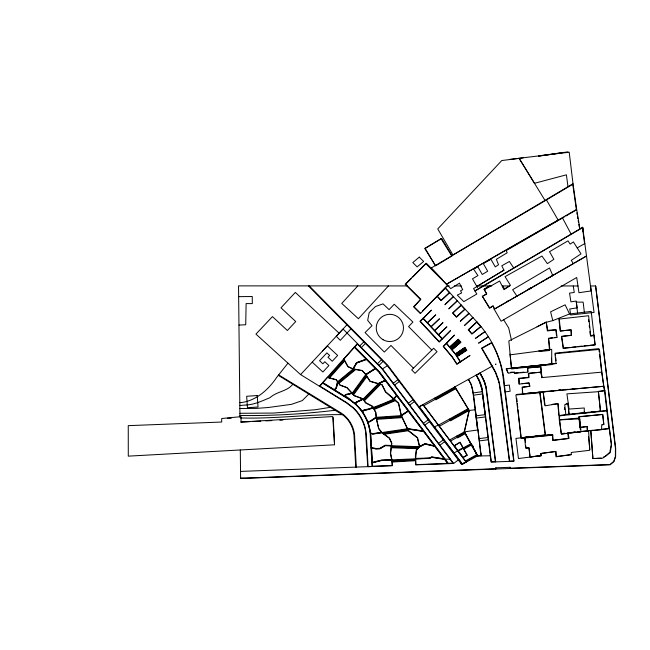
<?xml version="1.0" encoding="UTF-8"?>
<svg xmlns="http://www.w3.org/2000/svg" width="650" height="650" viewBox="0 0 650 650"><rect width="100%" height="100%" fill="white"/><g stroke="black" fill="none" stroke-linecap="round" stroke-linejoin="round"><path stroke-width="0.97" d="M559.309 419.916L579.922 418.827L581.011 431.852L561.478 434.021L559.309 419.916L558.22 403.634L545.196 405.803L543.026 391.698L603.801 386.271L604.882 390.609L611.398 444.876L610.309 452.473L602.786 458.12L592.914 458.551L590.777 430.771L609.229 428.594M559.504 419.908L559.609 415.838M503.677 382.59C502.515 368.631 498.704 355.233 491.644 342.956L482.024 348.303L492.318 366.072M492.432 366.267L495.633 372.239L498.217 379.039M499.127 382.744L495.406 372.434L481.552 348.173L491.782 342.485M609.952 451.254L611.423 444.405L609.351 428.561L601.754 429.358M490.311 455.772L477.531 455.975L464.198 431.892L469.048 410.516L454.74 386.937M477.791 455.967L464.441 431.86L469.292 410.491L454.984 386.799M584.269 412.238L584.431 411.596L584.269 412.921L584.269 407.981L569.075 409.061L566.906 393.868L598.374 391.698L604.882 390.609M495.479 468.975L495.812 467.821L510.136 467.301L510.851 468.414M559.358 415.878L568.994 414.773L567.978 403.13M344.858 396.516L345.499 394.786L352.219 393.177L365.674 374.701L375.594 368.387M308.88 393.989L302.307 400.579L291.533 404.341L267.954 407.542L256.271 408.387L239.858 408.501M355.404 403.877L356.371 402.244L363.382 398.913L378.202 383.76L385.418 380.339M355.599 403.991L356.533 402.423L363.293 399.206L365.438 402.805L372.515 406.51L373.011 407.452L369.298 408.899L364.187 409.784L361.969 411.125M292.809 384.183C287.592 391.398 276.518 391.471 270.034 397.654C262.706 400.668 255.255 404.267 247.26 404.934M352.682 393.705L366.072 375.318M353.145 394.233L366.47 375.936M353.608 394.761L366.868 376.553M287.95 363.147L276.721 377.341C268.336 389.927 255.442 401.391 239.801 402.724M458.315 459.956L453.668 463.458L382.493 368.867L343.046 329.006L339.121 333.198L295.319 292.411L280.987 307.816L295.734 321.531L287.381 330.501L272.456 316.607L255.946 334.108L300.592 374.603L319.418 386.206L357.435 343.541M328.128 377.463L343.972 359.678M328.868 377.658L344.321 360.311M329.607 377.853L344.679 360.953M334.368 390.016L336.269 387.871L337.724 381.696L353.015 369.086L356.639 362.83L366.543 359.239M388.448 285.919L358.41 318.727L341.746 303.412L357.825 285.911M300.592 374.603L339.121 333.198M322.433 351.13L327.348 345.865L337.642 355.452L332.256 361.254L327.966 357.256L329.648 355.452L326.869 352.877L319.564 360.726L322.847 363.805L324.789 361.733L328.9 365.544L322.871 372.003L312.227 362.107M346.938 324.821L336.269 336.269L340.283 340.324L350.943 328.868M447.525 285.342L420.396 313.56L413.879 307.052L420.396 299.455L405.202 284.261L425.815 263.64L450.783 288.6L459.461 283.173L462.719 289.681L460.549 290.769L461.63 292.939L457.291 295.108L463.799 301.624L476.824 294.027L473.574 288.6L503.953 270.148L501.784 265.809L509.381 261.471L513.727 267.979L582.692 227.281L591.134 290.924L578.955 292.719L576.712 277.493L501.109 321.222L494.187 309.221L493.106 305.963L489.848 308.132L482.251 296.197L486.59 294.027L484.421 289.681L499.614 281.003L503.953 289.681L510.469 285.342L505.042 276.664L541.938 256.043L547.365 263.64L553.881 259.301L549.534 251.704L567.986 240.849L570.156 244.107L573.414 241.93L581.011 253.874L571.244 260.382L573.414 263.64L550.144 277.022M363.74 399.523L378.95 383.979M364.106 400.132L379.689 384.199M364.471 400.733L380.437 384.41M406.461 283.408L411.442 278.363M412.856 276.924L426.359 263.242L442.414 279.654M422.484 311.025L447.224 285.935L449.247 285.935M423.345 318.338L431.421 310.148L419.908 321.336L439.221 342.095L450.483 330.639L442.309 338.723M460.419 361.701L469.991 355.485L456.844 364.301L452.335 357.273L443.202 346.393L454.472 335.051L446.599 343.354M609.741 452.229L606.084 455.861L603.606 457.031M359.759 345.898L363.821 341.884M361.368 347.514L365.422 343.501M377.423 363.74L381.477 359.726M379.023 365.365L383.086 361.351M413.441 368.168L433.664 348.238L437.044 351.683L415.041 373.303L411.686 369.874L413.441 368.168L390.983 345.459L384.321 352.048L365.056 332.581L372.011 325.691L367.681 320.369L369.159 312.723L375.416 306.54L383.037 303.867L389.106 309.644L394.225 304.257L412.921 322.034L408.582 326.601L431.795 350.066M453.343 296.53L444.901 304.712L453.497 296.692M457.234 300.714L448.784 308.896L457.389 300.885M449.711 292.63L441.106 300.633L437.044 296.262M427.351 322.644L435.76 314.811L427.505 322.806M431.048 326.617L439.465 318.784L431.202 326.779M461.207 304.988L452.595 312.991L456.487 317.176L464.872 309.392M434.598 330.428L443.007 322.603L434.753 330.598M464.709 309.221L456.503 316.851L452.92 312.999L461.191 305.313L464.774 309.164M438.49 334.62L446.907 326.787L438.644 334.783M468.918 313.276L460.298 321.271L469.073 313.446M472.81 317.468L464.344 325.626L472.964 317.631M445.307 287.893L476.864 321.823L468.236 329.802L471.876 334.067L480.968 326.601M449.662 346.994L458.25 339.243L460.882 342.16L452.051 349.83M460.696 342.314L459.932 342.948L454.48 342.948L455.163 342.331L460.671 342.331M338.13 382.249L353.901 369.241M338.528 382.809L354.794 369.403M338.926 383.362L355.68 369.558M393.283 383.207L397.93 379.706M394.656 385.027L399.303 381.526M408.379 403.268L413.026 399.766M409.752 405.088L414.399 401.594M423.475 423.329L428.122 419.827M424.848 425.157L429.496 421.655M454.098 453.017L457.608 450.783L465.977 461.971L462.329 463.946L419.339 406.827L422.971 404.812L438.222 425.019C439.189 425.327 435.004 425.994 434.549 427.042L434.826 427.407M438.571 443.389L443.219 439.896M439.944 445.218L444.592 441.716M449.613 440.221L438.222 425.019M484.802 331.598L475.345 338.463L484.941 331.776M455.431 353.892L464.945 347.457L466.854 350.285L457.275 356.501M488.288 336.692L478.554 343.176L488.41 336.879M408.395 410.881L401.18 415.626L376.326 417.308L369.663 421.679L367.656 421.663M382.493 368.867L387.416 365.731L461.744 464.514L477.531 455.975L464.441 431.86L449.686 439.944M477.547 287.698L472.485 278.834L477.913 275.576L473.574 269.067L477.913 266.898L482.251 274.487L487.679 271.237L483.34 263.64L490.937 259.301L495.276 266.898L498.534 264.721L496.356 259.301L507.211 252.785L506.131 250.616L564.224 217.051M565.882 216.036L567.548 215.028M529.197 289.348L530.879 288.324M362.074 411.336C372.678 407.867 383.508 403.78 393.843 399.019L396.768 395.436M362.213 411.515L364.349 410.223L369.419 409.338L373.222 407.859L375.659 412.539L376.09 417.211L369.598 421.444L367.786 421.436L362.399 411.401M454.074 445.778L460.021 442.171L467.277 455.244L462.987 457.624M425.173 248.446L441.675 238.501L452.018 255.751M476.824 286.431L503.953 270.148M509.381 159.453L569.213 152.23L573.008 183.722L431.243 267.979L446.436 284.261L558.22 220.228L546.284 199.607M546.455 199.907L572.747 184.275L576.347 209.56M483.348 295.937L486.777 293.889M504.4 288.941L509.438 285.951L502.629 285.951L504.4 288.941L502.629 285.951M475.044 291.062L582.717 227.516M474.874 290.769L513.727 267.979M484.063 289.307L489.799 285.943L484.063 289.307L486.322 293.126M507.073 301.519L508.828 300.503M528.702 288.99L531.342 287.471M446.436 284.261L576.672 209.373L573.008 183.722M567.84 214.849L576.412 209.918M516.977 296.197L512.639 289.681L549.534 267.979L552.793 275.576L494.187 309.221L586.438 256.043L574.551 262.892M529.173 289.096L531.798 287.584M542.279 281.548L544.026 280.548M545.773 279.541L548.397 278.029M577.208 247.902L584.805 243.563M419.006 406.77L492.326 366.096M455.089 387.522L435.004 398.669L434.614 398.109M423.865 405.632L455.447 388.107M455.804 388.692L435.801 399.799L435.402 399.23M438.36 425.206L467.984 408.761M468.341 409.346L449.751 419.664L449.361 419.104M439.359 426.221L468.699 409.931M464.531 432.486L456.974 436.686L456.641 436.085M450.515 441.049L464.864 433.087M457.925 450.897L470.974 443.657L473.427 446.607M463.564 448.549L471.104 444.364M463.897 449.15L471.437 444.966M465.481 460.939L476.799 454.651M465.896 461.492L477.132 455.26M309.229 285.902L387.847 365.357L462.272 464.262L466.31 462.044L423.036 404.527M463.206 463.466L465.871 462.02M537.014 326.787L546.211 322.034L547.674 330.298L555.872 329.704L556.489 335.392M534.471 183.268L519.147 158.373L501.784 160.542L437.759 228.914L452.952 254.954L545.196 200.696L519.147 158.373L523.372 157.763M559.309 318.988L560.389 330.923L571.244 329.842L571.244 335.262L561.478 336.351L563.648 348.286L595.116 345.036L591.199 311.391L569.538 313.958L552.793 320.613L546.284 322.246L508.82 340.974L511.55 368.908L551.712 364.569L551.712 349.375L510.469 354.803M477.742 429.959L464.441 431.86M460.753 463.19L461.273 462.938M373.644 408.184L394.396 399.539M373.969 408.793L394.94 400.051M374.286 409.402L395.484 400.562M594.035 335.262L590.777 336.351L588.608 315.729L558.903 319.093L560.227 331.077L570.863 329.891L571.48 335.368L562.673 336.334M567.986 403.634L564.728 404.723L565.817 414.489L606.824 410.516M434.874 446.079L425.067 443.877L419.469 446.721L416.268 450.133L415.366 455.796L415.699 464.872L453.668 463.458M534.487 183.292L566.41 174.826L567.986 186.704M559.309 415.577L565.817 414.489M330.655 407.274L315.161 409.752L273.618 413.059L239.915 413.294M538.688 155.919L567.986 151.856M382.688 433.111L407.672 429.439M383.476 433.688L407.981 430.081M384.264 434.265L408.298 430.731L417.341 437.84L419.469 446.721L385.198 445.469L379.982 448.565L376.106 448.736L370.988 447.891M473.289 392.925L482.211 391.674M481.219 455.772L473.606 395.184L482.527 393.941L485.144 414.668L476.198 415.789M477.977 429.959L480.959 455.788M538.688 156.195L562.526 152.669M532.09 436.898L545.196 435.11L539.768 392.787L515.897 394.956L521.324 438.368L552.793 435.11L552.793 440.538L569.075 438.368L567.986 432.941L588.608 430.771L589.688 450.304L571.244 452.473L571.244 454.642L556.051 456.812L556.051 451.384L540.857 453.562L540.857 455.731L530.002 456.812L528.921 448.134L525.663 448.134L524.574 437.279L552.793 435.11M545.163 434.826L521.259 437.889L530.319 437.093M476.483 418.056L485.428 416.926M479.066 438.62L488.012 437.499M479.351 440.887L488.296 439.766M561.478 434.021L568.035 433.201M571.025 432.819L575.014 432.323M577.996 431.949L580.986 431.567M541.921 453.269L555.596 451.547L556.108 455.528M540.946 453.391L541.239 455.658L518.456 458.526L515.946 438.376L552.354 434.566L552.947 440.131L568.401 438.514L567.808 432.924M556.238 456.519L571.188 454.651M541.239 455.658L530.075 457.048L529.076 447.639L526.11 447.964L525.899 446.046M590.338 335.546L593.986 335.14L595.034 344.654L590.029 345.207M549.64 338.065L552.663 337.732M554.678 337.504L556.692 337.285M538.736 350.886L551.119 349.521M570.001 347.417L562.989 348.197L561.689 336.44M572.008 347.197L576.014 346.759M578.012 346.539L582.018 346.092M584.025 345.873L588.031 345.426M542.027 350.512L549.916 349.651L548.633 338.171M335.489 410.223C303.786 414.026 271.863 415.976 239.939 415.472M552.354 434.566L520.951 437.848L517.977 409.614M564.931 433.225L561.096 433.631L559.634 419.77L579.288 418.039L580.304 429.609M580.474 431.6L578.029 431.852L587.917 430.82M506.594 368.688L556.351 363.529M568.994 414.773L606.864 410.857M522.088 383.638L526.988 383.142M527.686 383.077L529.076 382.931L529.417 386.376L522.161 387.108L522.819 393.843L516.384 394.485M552.118 404.341L557.765 403.772L558.886 414.976M566.093 403.739L568.011 403.544L569.108 414.367M572.138 414.058L575.169 413.757M579.199 413.351L582.229 413.051M585.26 412.75L588.291 412.449M591.313 412.141L595.351 411.743M597.374 411.539L600.405 411.239L598.414 391.332L604.354 390.715L599.601 354.673M518.172 372.734L514.304 373.116L514.191 371.93M520.106 372.539L523.973 372.158M585.065 412.758L588.9 412.384M590.817 412.189L594.653 411.808M597.529 411.523L600.405 411.239M510.543 372.287L512.363 372.109M541.938 377.593L601.632 372.166L603.801 386.271L522.405 393.868L522.405 387.359L530.002 386.271L528.921 383.012L519.147 384.101L519.147 378.674L528.921 377.593L528.921 373.246L540.857 372.166L541.938 377.593L540.857 366.738L527.832 367.827L527.832 372.166L514.808 373.246L513.727 372.166L508.3 373.246L506.131 368.908L556.051 363.48L554.962 353.714L599.462 349.375L601.632 372.166M247.252 404.934L239.826 405.454M601.892 424.523L603.777 424.385L602.729 414.383L579.15 416.853L580.109 427.351L586.82 426.644L587.251 430.885L592.597 430.324L590.817 430.503L592.914 458.551L601.128 458.209M376.391 417.991L401.497 416.293M376.447 418.673L401.806 416.959M376.586 419.348L402.123 417.625M392.121 460.671L415.496 459.347M392.218 461.354L415.521 460.029M392.251 462.036L415.545 460.712M334.539 444.787L128.286 456.146L128.253 425.652L221.699 422.029L221.691 418.511L241.053 416.65L241.061 422.004L332.743 416.552L334.539 444.787L333.214 417.609M470.974 443.657L477.669 455.747L480.781 455.536M477.669 455.747L480.959 455.561L480.334 450.58M240.654 422.126L249.714 421.679M252.728 421.533L260.78 421.143M265.809 420.899L271.846 420.599M279.89 420.209L282.912 420.062M238.956 325.065L245.724 324.756L246.114 303.574L252.322 303.615L252.249 296.522L238.656 296.652M240.541 471.404L392.389 465.741L392.21 461.134L390.626 453.318L391.836 443.219L389.626 438.206L381.908 432.534L378.812 428.488L376.464 418.852L375.879 412.466L372.686 406.339L365.609 402.634L363.382 398.913L354.291 395.541L346.97 387.522L340.137 385.044L336.245 379.632L327.389 377.26M495.544 468.747L240.614 478.254L244.4 478.343M510.713 468.195L610.017 464.555L613.762 461.386L615.396 456.576L615.444 448.224L595.587 285.967M227.305 418.275L231.238 418.21M240.451 417.95C274.568 418.998 308.425 414.204 342.485 414.659M454.317 285.935L461.419 285.935M476.621 285.943L491.782 285.943M561.161 285.959L578.061 285.967M468.333 379.389L471.51 385.109L473.606 395.184M450.149 420.225L450.548 420.794L469.048 410.516L475.207 409.744L477.652 430.007L472.656 390.008L470.543 382.761M450.45 459.176L444.738 459.176L431.787 457.137L429.431 458.226L381.485 460.306L372.174 462.605M391.463 446.379L418.844 447.379M391.381 447.062L418.226 448.045M391.3 447.744L417.609 448.703M423.767 431.308L407.371 428.789L372.824 433.875L370.411 433.136M370.427 433.379L372.808 434.111L381.842 432.778L389.439 438.352L391.601 443.259L391.341 445.461L385.141 445.234L379.917 448.337L376.123 448.5L371.548 447.696L370.662 433.452M495.869 364.089L495.438 364.553L495.909 364.138M278.663 374.887L340.397 412.555A29.867 29.867 0 0 1 354.713 437.913L356.314 467.09M278.306 375.334L343.346 415.334A29.299 29.299 0 0 1 354.136 437.921L355.745 467.106M319.418 386.206L346.588 402.967L353.039 407.908A41.283 41.283 0 0 1 365.584 431.413L367.729 466.659M322.546 382.688L348.993 399.084C361.611 406.811 369.956 420.94 370.63 435.719L372.401 466.489M355.68 403.853L362.131 411.036M405.754 284.123L407.152 285.504M420.404 313.137L413.741 306.564L420.883 299.301L407.322 285.927L238.534 285.878L239.956 417.219M308.425 285.902L387.416 365.731M354.396 346.962L379.031 371.857L448.11 463.661M423.109 318.086L442.463 338.886M476.864 321.823C493.155 339.365 503.181 362.302 504.481 386.149M446.444 343.184L455.577 354.063L460.525 361.904M453.895 453.131L462.312 464.238M449.378 439.847L457.616 450.799M468.536 379.275L469.398 380.486M503.555 319.597L508.714 327.99L511.517 340.429M425.693 249.307L435.451 265.639M482.487 296.449L489.361 308.043L493.009 305.874L494.244 308.002M480.033 372.897L484.608 382.054L486.379 388.513L495.682 461.89M476.044 375.107L479.188 380.859L481.878 389.252L491.099 462.061L513.996 461.199L505.286 391.869L510.128 391.267L509.356 385.06L504.424 385.669L505.343 392.308M480.163 373.108L481.406 375.253M464.198 431.892L465.197 433.688L457.641 437.881L457.308 437.279M343.623 359.044L347.872 366.714L353.015 369.086L362.115 370.687L364.845 373.425L369.956 381.363L381.932 384.849L385.418 391.885L398.466 403.358L401.18 415.626L408.273 430.706M562.559 218.059L571.244 234.333M469.202 380.494L470.34 382.761M569.538 313.958L565.134 304.817L550.599 311.821L552.793 320.613M506.894 369.655L507.796 372.548M499.289 382.744L498.282 379.169M499.289 382.728L501.02 392.689L509.616 461.151L513.736 460.988L503.75 382.785M499.127 382.736L509.413 461.386M576.672 209.373L579.922 228.914M576.891 212.81L577.216 214.736M577.533 216.669L577.858 218.595M578.183 220.521L578.5 222.454M578.809 224.307L579.247 226.964M573.259 285.967L574.267 292.411L569.538 293.142L570.911 301.86L576.136 301.039L577.208 307.84L569.774 309.002L570.684 314.982L594.035 312.431L590.558 285.967L595.701 285.967L615.672 448.216L615.623 456.609L613.957 461.516L610.098 464.782L240.614 478.481L240.305 449.979M480.797 454.448L480.959 455.561M599.202 351.666L598.804 348.652L555.279 353.145L555.474 355.038M584.594 243.685L582.473 227.403L583.001 231.457M582.692 227.281L583.18 231.083M545.504 435.273L539.988 392.129L525.663 393.559L547.3 391.398L543.27 391.787L544.594 405.096M546.284 322.246L547.365 330.923L556.051 329.842L557.131 337.439L548.454 338.52L549.534 350.456L539.768 351.544L539.719 350.951M510.136 467.301L510.282 468.439M480.683 453.57L480.935 455.569M584.334 312.203L583.139 302.12L576.29 302.12L577.582 313.007M604.549 390.666L608.896 428.634M598.374 391.698L600.543 411.231M588.583 319.792L588.803 321.758M589.241 325.699L589.461 327.673M589.899 331.606L590.224 334.563M495.812 467.821L495.934 468.959M524.989 437.442L525.492 442.219M588.534 436.735L589.875 449.556M516.807 398.515L517.124 401.546M517.335 403.561L517.766 407.591M509.99 354.063L511.477 368.168L551.761 364.008L551.509 358.215M555.766 357.866L556.059 360.701M527.841 371.776L527.451 368.03L540.646 366.73L541.344 373.726M564.558 407.729L564.753 409.622M541.539 375.733L541.742 377.731L541.174 372.182L528.32 373.457L528.71 377.293L518.594 378.3L519.147 383.939M481.829 375.968A41.714 41.714 0 0 1 486.379 388.513M477.856 378.227A37.156 37.156 0 0 1 481.878 389.252M391.284 445.916L390.398 453.334L391.706 459.786L381.452 460.078L372.393 462.402L371.572 448.167L376.098 448.963L380.047 448.793L385.255 445.697L391.284 445.916M416.488 450.239L415.691 458.421L429.374 457.998L431.754 456.901L444.177 458.819L434.793 446.347L425.092 444.113L419.608 446.907L416.488 450.239M337.48 381.745L336.066 387.766L334.319 389.716L322.896 382.639L327.462 377.52L336.107 379.827L337.48 381.745M337.838 382.233L336.481 387.985L334.717 389.959L344.736 396.175L345.321 394.591L351.796 393.047L346.84 387.717L339.991 385.231L337.838 382.233M345.67 394.981L345.134 396.419C348.465 396.069 354.941 406.608 356.216 402.074L362.798 398.938L354.161 395.736L352.137 393.429L345.67 394.981M356.484 362.643L352.926 368.794L348.034 366.535L343.899 359.076L354.404 347.295L366.129 359.149L356.484 362.643M356.793 363.017L353.381 368.916L362.221 370.476L365.739 374.392L375.237 368.347L366.486 359.507L356.793 363.017M396.516 395.241L393.819 398.686L385.596 391.739L382.094 384.654L378.844 383.711L385.344 380.632L396.516 395.241M396.76 395.663L394.152 398.994L398.669 403.236L401.334 415.261L408.062 410.824L396.76 395.663M322.611 383.134L319.938 386.132L346.775 402.675L353.275 407.656A41.616 41.616 0 0 1 365.389 428.659L366.275 434.07L368.071 466.643L372.06 466.505L370.289 435.736C369.623 421.07 361.343 407.046 348.814 399.376L322.611 383.134M357.451 344.045L354.859 346.946L379.291 371.629L448.273 463.312L452.993 463.133L382.233 369.086L357.451 344.045M445.299 288.218L437.352 296.27L441.122 300.316L449.394 292.622L445.299 288.21M423.109 318.581L420.379 321.344L439.229 341.608L441.992 338.877L423.109 318.581M446.436 343.517L443.511 346.409L452.514 357.134L456.926 363.967L460.224 361.831L455.398 354.201L446.436 343.517M476.84 322.148L468.552 329.826L471.908 333.751L480.642 326.576L476.84 322.148M450.548 346.491L450.06 347.108L454.935 347.108L455.683 346.491L450.548 346.491M451.474 345.662L450.791 346.279L455.934 346.279L456.682 345.662L451.474 345.662M452.392 344.833L451.709 345.442L456.934 345.442L457.673 344.833L452.392 344.833M453.318 343.996L452.636 344.614L457.933 344.614L458.673 343.996L453.318 343.996M454.244 343.168L453.554 343.785L458.933 343.785L459.672 343.168L454.244 343.168M456.089 341.502L455.406 342.119L460.517 342.119L459.964 341.502L456.089 341.502M457.007 340.665L456.324 341.283L459.769 341.283L459.217 340.665L457.007 340.665M458.234 339.56L457.251 340.454L459.03 340.454L458.234 339.56M419.307 257.124L412.799 262.551L417.137 266.898L423.646 261.471L419.307 257.124M452.644 349.026L452.075 349.497L451.669 349.026L452.644 349.026M453.684 348.156L452.879 348.831L451.506 348.831L450.938 348.156L453.684 348.156M454.683 347.327L453.944 347.945L450.759 347.945L450.239 347.327L454.683 347.327M456.154 353.657L455.853 354.088L461.232 353.657L456.154 353.657M457.048 353.031L456.438 353.462L462.199 353.031L457.048 353.031M458.209 352.211L457.324 352.836L462.499 352.836L463.458 352.211L458.209 352.211M459.095 351.585L458.486 352.016L464.425 351.585L459.095 351.585M460.265 350.764L459.371 351.39L464.726 351.39L465.692 350.764L460.265 350.764M461.151 350.139L460.541 350.569L466.529 350.22L461.151 350.139M462.036 349.513L461.427 349.944L466.343 349.944L462.036 349.513M462.922 348.887L462.312 349.318L465.92 349.318L462.922 348.887M464.75 347.596L463.198 348.692L465.497 348.692L464.75 347.596M408.338 411.19L401.473 415.716L407.526 428.577L423.239 430.991L408.338 411.19M376.155 417.69L369.744 421.891L367.941 421.882L370.622 432.981L372.799 433.648L381.485 432.372L378.625 428.618L376.155 417.69M458.339 355.534L457.34 356.184L456.877 355.534L458.339 355.534M459.306 354.908L458.64 355.339L456.438 354.908L459.306 354.908M460.265 354.283L459.607 354.713L455.991 354.283L460.265 354.283M375.562 368.68L365.991 374.774L370.102 381.168L378.178 383.516L385.06 380.258L378.852 372.003L375.562 368.68M459.932 442.488L454.407 445.843L457.99 450.596L462.922 447.866L459.932 442.488M441.009 238.68L424.734 248.446L435.589 265.809L451.864 256.043L441.009 238.68M479.903 373.352L476.515 375.237L478.156 378.056A37.497 37.497 0 0 1 482.211 389.196L491.327 461.825L495.381 461.671L486.046 388.562A41.381 41.381 0 0 0 481.528 376.139L479.903 373.352M463.141 448.264L458.266 450.97L463.052 457.324L466.968 455.154L463.141 448.264M425.035 443.633L419.624 446.387L417.552 437.71L408.452 430.56L407.753 429.073L423.637 431.519L434.493 445.949L425.035 443.633M603.801 424.255L601.632 425.344L601.632 429.683L587.519 430.771L587.519 426.424L579.922 427.513L578.841 416.658L602.712 414.489L603.801 424.255M431.819 457.381L429.488 458.453L415.707 458.876L415.919 464.636L447.663 463.45L444.6 459.387L431.819 457.381M381.509 460.533L372.418 462.873L372.613 466.253L392.145 465.522L391.796 460.233L381.509 460.533M575.242 432.144L570.594 432.632L575.242 432.144M553.345 390.796L551.33 390.999L553.345 390.788M560.398 390.089L558.383 390.293L560.398 390.081M567.45 389.382L565.435 389.586L567.45 389.382M574.503 388.684L572.488 388.887L574.494 388.676M257.229 395.533L246.659 396.289L247.455 407.721L258.026 406.989L257.229 395.533M383.061 339.706A13.601 13.601 0 0 0 403.463 327.925A13.601 13.601 0 0 0 383.061 316.144A13.601 13.601 0 0 0 383.061 339.706"/></g></svg>
